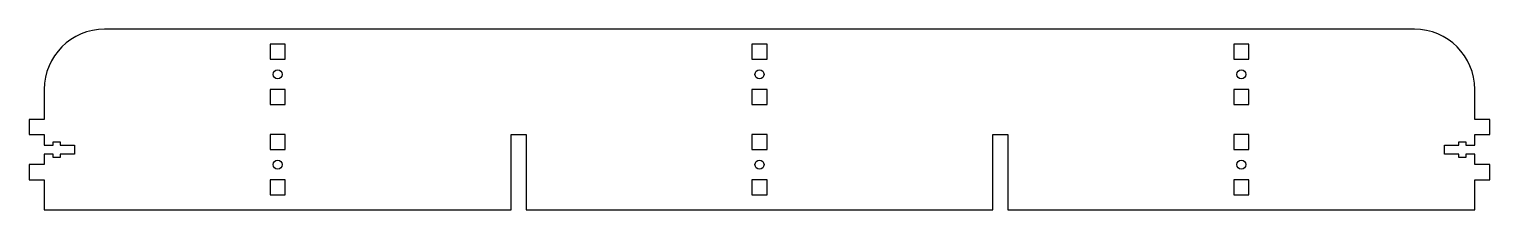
# Model space of a CAD drawing. Header units: millimetres. Extents: x -5 to 480, y 0 to 60.
import ezdxf

# ---------------------------------------------------------------- set-up
doc = ezdxf.new("R2010")
doc.units = ezdxf.units.MM

msp = doc.modelspace()

# ---------------------------------------------------------------- linework, layer by layer
at = {"color": 7, "linetype": 'Continuous', "lineweight": 25}
for p, q in [((455, 60), (20, 60)), ((75, 55), (75, 50)), ((80, 55), (75, 55)), ((80, 50), (80, 55)), ((235, 55), (235, 50)), ((240, 55), (235, 55)), ((240, 50), (240, 55)), ((395, 55), (395, 50)), ((400, 55), (395, 55)), ((400, 50), (400, 55)), ((75, 50), (80, 50)), ((235, 50), (240, 50)), ((395, 50), (400, 50)), ((0, 40), (0, 30)), ((80, 40), (75, 40)), ((75, 40), (75, 35)), ((80, 35), (80, 40)), ((240, 40), (235, 40)), ((235, 40), (235, 35)), ((240, 35), (240, 40)), ((400, 40), (395, 40)), ((395, 40), (395, 35)), ((400, 35), (400, 40)), ((475, 30), (475, 40)), ((75, 35), (80, 35)), ((235, 35), (240, 35)), ((395, 35), (400, 35)), ((0, 30), (-5, 30)), ((-5, 30), (-5, 25)), ((480, 30), (475, 30)), ((480, 25), (480, 30)), ((-5, 25), (0, 25)), ((0, 25), (0, 21.5)), ((75, 25), (75, 20)), ((80, 25), (75, 25)), ((80, 20), (80, 25)), ((155, 0), (155, 25)), ((155, 25), (160, 25)), ((160, 25), (160, 0)), ((235, 25), (235, 20)), ((240, 25), (235, 25)), ((240, 20), (240, 25)), ((315, 0), (315, 25)), ((315, 25), (320, 25)), ((320, 25), (320, 0)), ((395, 25), (395, 20)), ((400, 25), (395, 25)), ((400, 20), (400, 25)), ((475, 21.5), (475, 25)), ((475, 25), (480, 25)), ((0, 21.5), (3, 21.5)), ((3, 21.5), (3, 22.6)), ((3, 22.6), (5.3, 22.6)), ((5.3, 22.6), (5.3, 21.5)), ((5.3, 21.5), (10, 21.5)), ((10, 21.5), (10, 18.5)), ((75, 20), (80, 20)), ((235, 20), (240, 20)), ((395, 20), (400, 20)), ((465, 18.5), (465, 21.5)), ((465, 21.5), (469.7, 21.5)), ((469.7, 21.5), (469.7, 22.6)), ((469.7, 22.6), (472, 22.6)), ((472, 22.6), (472, 21.5)), ((472, 21.5), (475, 21.5)), ((0, 15), (-5, 15)), ((-5, 15), (-5, 10)), ((3, 18.5), (0, 18.5)), ((0, 18.5), (0, 15)), ((3, 17.4), (3, 18.5)), ((5.3, 17.4), (3, 17.4)), ((10, 18.5), (5.3, 18.5)), ((5.3, 18.5), (5.3, 17.4)), ((469.7, 18.5), (465, 18.5)), ((469.7, 17.4), (469.7, 18.5)), ((472, 17.4), (469.7, 17.4)), ((475, 18.5), (472, 18.5)), ((472, 18.5), (472, 17.4)), ((475, 15), (475, 18.5)), ((480, 15), (475, 15)), ((480, 10), (480, 15)), ((-5, 10), (0, 10)), ((0, 10), (0, 0)), ((80, 10), (75, 10)), ((75, 10), (75, 5)), ((80, 5), (80, 10)), ((240, 10), (235, 10)), ((235, 10), (235, 5)), ((240, 5), (240, 10)), ((400, 10), (395, 10)), ((395, 10), (395, 5)), ((400, 5), (400, 10)), ((475, 0), (475, 10)), ((475, 10), (480, 10)), ((75, 5), (80, 5)), ((235, 5), (240, 5)), ((395, 5), (400, 5)), ((0, 0), (155, 0)), ((160, 0), (315, 0)), ((320, 0), (475, 0))]:
    msp.add_line(p, q, dxfattribs=at)
for centre in [(77.5, 45), (237.5, 45), (397.5, 45), (77.5, 15), (237.5, 15), (397.5, 15)]:
    msp.add_circle(centre, 1.5, dxfattribs=at)
for centre, start, end in [((20, 40), 90, 180), ((455, 40), 0, 90)]:
    msp.add_arc(centre, 20, start, end, dxfattribs=at)

doc.saveas('drawing.dxf')
